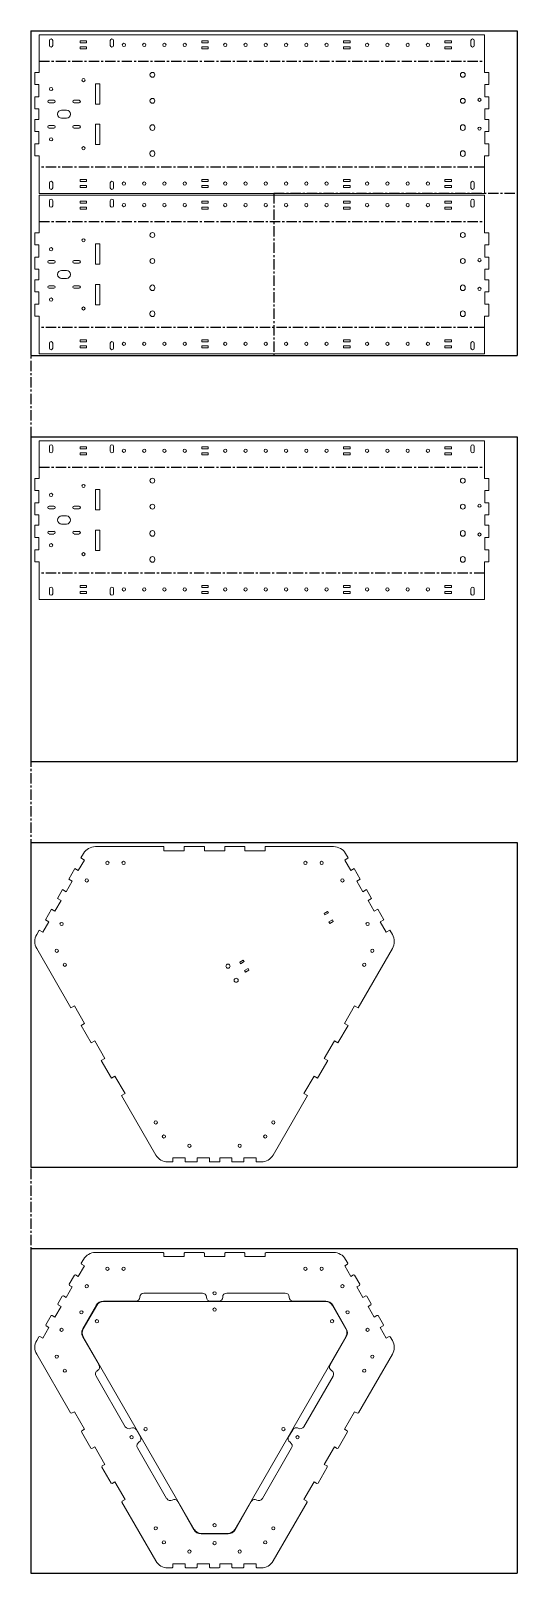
# Model space of a CAD drawing. Header units: millimetres. Extents: x -126 to 474, y -1584 to 2316.
# Drawn here: x -126 to 474, y 416 to 2316 of the extents above; entities that cross this region are included whole.
import ezdxf

# ---------------------------------------------------------------- set-up
doc = ezdxf.new("R2010")
doc.units = ezdxf.units.MM
doc.linetypes.add('CENTERX2', pattern=[20.32, 12.7, -2.54, 2.54, -2.54])

msp = doc.modelspace()

# ---------------------------------------------------------------- linework, layer by layer
at = {"color": 7, "linetype": 'Continuous'}
for p, q in [((-126.4, 2315.8), (473.6, 2315.8)), ((-126.4, 2315.8), (-126.4, 1915.8)), ((473.6, 2315.8), (473.6, 1915.8)), ((-126.4, 1915.8), (473.6, 1915.8)), ((-126.4, 1815.8), (473.6, 1815.8)), ((-126.4, 1815.8), (-126.4, 1415.8)), ((473.6, 1815.8), (473.6, 1415.8)), ((-126.4, 1415.8), (473.6, 1415.8)), ((-126.4, 1315.8), (473.6, 1315.8)), ((-126.4, 1315.8), (-126.4, 915.8)), ((473.6, 1315.8), (473.6, 915.8)), ((-126.4, 915.8), (473.6, 915.8)), ((-126.4, 815.8), (473.6, 815.8)), ((-126.4, 815.8), (-126.4, 415.8)), ((473.6, 815.8), (473.6, 415.8)), ((-126.4, 415.8), (473.6, 415.8))]:
    msp.add_line(p, q, dxfattribs=at)
at = {"color": 7, "linetype": 'CENTERX2'}
for p, q in [((-126.4, 2315.8), (-126.4, 502.4)), ((-115.9, 2278.4), (433.1, 2278.4)), ((433.1, 2147.8), (-115.9, 2147.8)), ((173.6, 2115.8), (173.6, 1915.8)), ((173.6, 2115.8), (473.6, 2115.8)), ((-115.9, 2081), (433.1, 2081)), ((433.1, 1950.4), (-115.9, 1950.4)), ((-115.9, 1778.4), (433.1, 1778.4)), ((433.1, 1647.8), (-115.9, 1647.8))]:
    msp.add_line(p, q, dxfattribs=at)
at = {"color": 7, "linetype": 'Continuous', "lineweight": 15}
for p, q in [((-115.9, 2264.3), (-115.9, 2310.8)), ((-115.9, 2310.8), (433.1, 2310.8)), ((-103.4, 2303.8), (-103.4, 2297.8)), ((-99.4, 2297.8), (-99.4, 2303.8)), ((-65.5, 2301), (-65.5, 2303.5)), ((-57.5, 2303.5), (-65.5, 2303.5)), ((-57.5, 2301), (-65.5, 2301)), ((-57.5, 2301), (-57.5, 2303.5)), ((-28.4, 2303.8), (-28.4, 2297.8)), ((-24.4, 2297.8), (-24.4, 2303.8)), ((84.5, 2303.5), (92.5, 2303.5)), ((84.5, 2301), (84.5, 2303.5)), ((84.5, 2301), (92.5, 2301)), ((92.5, 2301), (92.5, 2303.5)), ((259.5, 2301), (259.5, 2303.5)), ((267.5, 2303.5), (259.5, 2303.5)), ((267.5, 2301), (259.5, 2301)), ((267.5, 2301), (267.5, 2303.5)), ((384.5, 2303.5), (392.5, 2303.5)), ((384.5, 2301), (384.5, 2303.5)), ((384.5, 2301), (392.5, 2301)), ((392.5, 2301), (392.5, 2303.5)), ((416.6, 2303.8), (416.6, 2297.8)), ((420.6, 2297.8), (420.6, 2303.8)), ((433.1, 2310.8), (433.1, 2264.3)), ((-57.5, 2296), (-65.5, 2296)), ((-65.5, 2296), (-65.5, 2293.5)), ((-57.5, 2293.5), (-65.5, 2293.5)), ((-57.5, 2296), (-57.5, 2293.5)), ((84.5, 2296), (92.5, 2296)), ((84.5, 2296), (84.5, 2293.5)), ((84.5, 2293.5), (92.5, 2293.5)), ((92.5, 2296), (92.5, 2293.5)), ((267.5, 2296), (259.5, 2296)), ((259.5, 2296), (259.5, 2293.5)), ((267.5, 2293.5), (259.5, 2293.5)), ((267.5, 2296), (267.5, 2293.5)), ((384.5, 2296), (392.5, 2296)), ((384.5, 2296), (384.5, 2293.5)), ((384.5, 2293.5), (392.5, 2293.5)), ((392.5, 2296), (392.5, 2293.5)), ((-121.4, 2249.5), (-121.4, 2264.3)), ((-115.9, 2264.3), (-121.4, 2264.3)), ((438.6, 2264.3), (433.1, 2264.3)), ((438.6, 2249.5), (438.6, 2264.3)), ((-116.4, 2249.5), (-121.4, 2249.5)), ((-116.4, 2249.5), (-116.4, 2234.3)), ((-46.4, 2250.6), (-46.4, 2225.6)), ((-41.2, 2250.6), (-46.4, 2250.6)), ((-41.2, 2225.6), (-41.2, 2250.6)), ((438.6, 2249.5), (433.6, 2249.5)), ((433.6, 2249.5), (433.6, 2234.3)), ((-121.4, 2219.5), (-121.4, 2234.3)), ((-116.4, 2234.3), (-121.4, 2234.3)), ((-97.9, 2230.2), (-103.9, 2230.2)), ((-103.9, 2226.9), (-97.9, 2226.9)), ((-66.9, 2230.2), (-72.9, 2230.2)), ((-72.9, 2226.9), (-66.9, 2226.9)), ((-46.4, 2225.6), (-41.2, 2225.6)), ((438.6, 2234.3), (433.6, 2234.3)), ((438.6, 2219.5), (438.6, 2234.3)), ((-116.4, 2219.5), (-121.4, 2219.5)), ((-121.4, 2206.6), (-121.4, 2191.8)), ((-116.4, 2206.6), (-121.4, 2206.6)), ((-116.4, 2219.5), (-116.4, 2206.6)), ((-82.4, 2218.1), (-88.4, 2218.1)), ((-82.4, 2208.1), (-88.4, 2208.1)), ((438.6, 2219.5), (433.6, 2219.5)), ((433.6, 2219.5), (433.6, 2206.6)), ((438.6, 2206.6), (433.6, 2206.6)), ((438.6, 2206.6), (438.6, 2191.8)), ((-116.4, 2191.8), (-121.4, 2191.8)), ((-116.4, 2176.6), (-116.4, 2191.8)), ((-103.9, 2199.2), (-97.9, 2199.2)), ((-97.9, 2195.9), (-103.9, 2195.9)), ((-72.9, 2199.2), (-66.9, 2199.2)), ((-66.9, 2195.9), (-72.9, 2195.9)), ((-46.4, 2200.6), (-41.2, 2200.6)), ((-46.4, 2175.6), (-46.4, 2200.6)), ((-41.2, 2200.6), (-41.2, 2175.6)), ((20.6, 2197.1), (20.6, 2196.1)), ((26.6, 2196.1), (26.6, 2197.1)), ((403.6, 2197.1), (403.6, 2196.1)), ((409.6, 2196.1), (409.6, 2197.1)), ((438.6, 2191.8), (433.6, 2191.8)), ((433.6, 2176.6), (433.6, 2191.8)), ((-121.4, 2176.6), (-121.4, 2161.8)), ((-116.4, 2176.6), (-121.4, 2176.6)), ((-41.2, 2175.6), (-46.4, 2175.6)), ((438.6, 2176.6), (433.6, 2176.6)), ((438.6, 2176.6), (438.6, 2161.8)), ((-115.9, 2161.8), (-121.4, 2161.8)), ((-115.9, 2161.8), (-115.9, 2115.4)), ((20.6, 2165.1), (20.6, 2164.1)), ((26.6, 2164.1), (26.6, 2165.1)), ((403.6, 2165.1), (403.6, 2164.1)), ((409.6, 2164.1), (409.6, 2165.1)), ((438.6, 2161.8), (433.1, 2161.8)), ((433.1, 2115.4), (433.1, 2161.8)), ((-103.4, 2122.4), (-103.4, 2128.4)), ((-99.4, 2128.4), (-99.4, 2122.4)), ((-57.5, 2132.6), (-65.5, 2132.6)), ((-65.5, 2130.1), (-65.5, 2132.6)), ((-57.5, 2130.1), (-65.5, 2130.1)), ((-57.5, 2130.1), (-57.5, 2132.6)), ((-28.4, 2122.4), (-28.4, 2128.4)), ((-24.4, 2128.4), (-24.4, 2122.4)), ((84.5, 2132.6), (92.5, 2132.6)), ((84.5, 2130.1), (84.5, 2132.6)), ((84.5, 2130.1), (92.5, 2130.1)), ((92.5, 2130.1), (92.5, 2132.6)), ((267.5, 2132.6), (259.5, 2132.6)), ((259.5, 2130.1), (259.5, 2132.6)), ((267.5, 2130.1), (259.5, 2130.1)), ((267.5, 2130.1), (267.5, 2132.6)), ((384.5, 2132.6), (392.5, 2132.6)), ((384.5, 2130.1), (384.5, 2132.6)), ((384.5, 2130.1), (392.5, 2130.1)), ((392.5, 2130.1), (392.5, 2132.6)), ((416.6, 2122.4), (416.6, 2128.4)), ((420.6, 2128.4), (420.6, 2122.4)), ((-115.9, 2115.4), (433.1, 2115.4)), ((-115.9, 2066.9), (-115.9, 2113.4)), ((-115.9, 2113.4), (433.1, 2113.4)), ((-65.5, 2125.1), (-65.5, 2122.6)), ((-57.5, 2125.1), (-65.5, 2125.1)), ((-57.5, 2122.6), (-65.5, 2122.6)), ((-57.5, 2125.1), (-57.5, 2122.6)), ((84.5, 2125.1), (92.5, 2125.1)), ((84.5, 2125.1), (84.5, 2122.6)), ((84.5, 2122.6), (92.5, 2122.6)), ((92.5, 2125.1), (92.5, 2122.6)), ((267.5, 2125.1), (259.5, 2125.1)), ((259.5, 2125.1), (259.5, 2122.6)), ((267.5, 2122.6), (259.5, 2122.6)), ((267.5, 2125.1), (267.5, 2122.6)), ((384.5, 2125.1), (392.5, 2125.1)), ((384.5, 2125.1), (384.5, 2122.6)), ((384.5, 2122.6), (392.5, 2122.6)), ((392.5, 2125.1), (392.5, 2122.6)), ((433.1, 2113.4), (433.1, 2066.9)), ((-103.4, 2106.4), (-103.4, 2100.4)), ((-99.4, 2100.4), (-99.4, 2106.4)), ((-57.5, 2106.1), (-65.5, 2106.1)), ((-65.5, 2103.6), (-65.5, 2106.1)), ((-57.5, 2103.6), (-65.5, 2103.6)), ((-57.5, 2098.6), (-65.5, 2098.6)), ((-65.5, 2098.6), (-65.5, 2096.1)), ((-57.5, 2096.1), (-65.5, 2096.1)), ((-57.5, 2103.6), (-57.5, 2106.1)), ((-57.5, 2098.6), (-57.5, 2096.1)), ((-28.4, 2106.4), (-28.4, 2100.4)), ((-24.4, 2100.4), (-24.4, 2106.4)), ((84.5, 2106.1), (92.5, 2106.1)), ((84.5, 2103.6), (84.5, 2106.1)), ((84.5, 2103.6), (92.5, 2103.6)), ((84.5, 2098.6), (92.5, 2098.6)), ((84.5, 2098.6), (84.5, 2096.1)), ((84.5, 2096.1), (92.5, 2096.1)), ((92.5, 2103.6), (92.5, 2106.1)), ((92.5, 2098.6), (92.5, 2096.1)), ((259.5, 2103.6), (259.5, 2106.1)), ((267.5, 2106.1), (259.5, 2106.1)), ((267.5, 2103.6), (259.5, 2103.6)), ((259.5, 2098.6), (259.5, 2096.1)), ((267.5, 2098.6), (259.5, 2098.6)), ((267.5, 2096.1), (259.5, 2096.1)), ((267.5, 2103.6), (267.5, 2106.1)), ((267.5, 2098.6), (267.5, 2096.1)), ((384.5, 2106.1), (392.5, 2106.1)), ((384.5, 2103.6), (384.5, 2106.1)), ((384.5, 2103.6), (392.5, 2103.6)), ((384.5, 2098.6), (384.5, 2096.1)), ((384.5, 2098.6), (392.5, 2098.6)), ((384.5, 2096.1), (392.5, 2096.1)), ((392.5, 2103.6), (392.5, 2106.1)), ((392.5, 2098.6), (392.5, 2096.1)), ((416.6, 2106.4), (416.6, 2100.4)), ((420.6, 2100.4), (420.6, 2106.4)), ((-121.4, 2052.1), (-121.4, 2066.9)), ((-115.9, 2066.9), (-121.4, 2066.9)), ((-116.4, 2052.1), (-121.4, 2052.1)), ((-116.4, 2052.1), (-116.4, 2036.9)), ((-46.4, 2053.2), (-46.4, 2028.2)), ((-41.2, 2053.2), (-46.4, 2053.2)), ((-41.2, 2028.2), (-41.2, 2053.2)), ((438.6, 2066.9), (433.1, 2066.9)), ((438.6, 2052.1), (433.6, 2052.1)), ((433.6, 2052.1), (433.6, 2036.9)), ((438.6, 2052.1), (438.6, 2066.9)), ((-121.4, 2022.1), (-121.4, 2036.9)), ((-116.4, 2036.9), (-121.4, 2036.9)), ((438.6, 2036.9), (433.6, 2036.9)), ((438.6, 2022.1), (438.6, 2036.9)), ((-116.4, 2022.1), (-121.4, 2022.1)), ((-116.4, 2022.1), (-116.4, 2009.2)), ((-97.9, 2032.8), (-103.9, 2032.8)), ((-103.9, 2029.6), (-97.9, 2029.6)), ((-82.4, 2020.7), (-88.4, 2020.7)), ((-66.9, 2032.8), (-72.9, 2032.8)), ((-72.9, 2029.6), (-66.9, 2029.6)), ((-46.4, 2028.2), (-41.2, 2028.2)), ((438.6, 2022.1), (433.6, 2022.1)), ((433.6, 2022.1), (433.6, 2009.2)), ((-121.4, 2009.2), (-121.4, 1994.4)), ((-116.4, 2009.2), (-121.4, 2009.2)), ((-103.9, 2001.8), (-97.9, 2001.8)), ((-97.9, 1998.6), (-103.9, 1998.6)), ((-82.4, 2010.7), (-88.4, 2010.7)), ((-72.9, 2001.8), (-66.9, 2001.8)), ((-66.9, 1998.6), (-72.9, 1998.6)), ((-46.4, 2003.2), (-41.2, 2003.2)), ((-46.4, 1978.2), (-46.4, 2003.2)), ((-41.2, 2003.2), (-41.2, 1978.2)), ((20.6, 1999.7), (20.6, 1998.7)), ((26.6, 1998.7), (26.6, 1999.7)), ((403.6, 1999.7), (403.6, 1998.7)), ((409.6, 1998.7), (409.6, 1999.7)), ((438.6, 2009.2), (433.6, 2009.2)), ((438.6, 2009.2), (438.6, 1994.4)), ((-116.4, 1994.4), (-121.4, 1994.4)), ((-121.4, 1979.2), (-121.4, 1964.4)), ((-116.4, 1979.2), (-121.4, 1979.2)), ((-116.4, 1979.2), (-116.4, 1994.4)), ((-41.2, 1978.2), (-46.4, 1978.2)), ((438.6, 1994.4), (433.6, 1994.4)), ((433.6, 1979.2), (433.6, 1994.4)), ((438.6, 1979.2), (433.6, 1979.2)), ((438.6, 1979.2), (438.6, 1964.4)), ((-115.9, 1964.4), (-121.4, 1964.4)), ((-115.9, 1964.4), (-115.9, 1918)), ((20.6, 1967.7), (20.6, 1966.7)), ((26.6, 1966.7), (26.6, 1967.7)), ((403.6, 1967.7), (403.6, 1966.7)), ((409.6, 1966.7), (409.6, 1967.7)), ((438.6, 1964.4), (433.1, 1964.4)), ((433.1, 1918), (433.1, 1964.4)), ((-103.4, 1925), (-103.4, 1931)), ((-99.4, 1931), (-99.4, 1925)), ((-57.5, 1935.2), (-65.5, 1935.2)), ((-65.5, 1932.7), (-65.5, 1935.2)), ((-57.5, 1932.7), (-65.5, 1932.7)), ((-57.5, 1927.7), (-65.5, 1927.7)), ((-65.5, 1927.7), (-65.5, 1925.2)), ((-57.5, 1925.2), (-65.5, 1925.2)), ((-57.5, 1932.7), (-57.5, 1935.2)), ((-57.5, 1927.7), (-57.5, 1925.2)), ((-28.4, 1925), (-28.4, 1931)), ((-24.4, 1931), (-24.4, 1925)), ((84.5, 1935.2), (92.5, 1935.2)), ((84.5, 1932.7), (84.5, 1935.2)), ((84.5, 1932.7), (92.5, 1932.7)), ((84.5, 1927.7), (84.5, 1925.2)), ((84.5, 1927.7), (92.5, 1927.7)), ((84.5, 1925.2), (92.5, 1925.2)), ((92.5, 1932.7), (92.5, 1935.2)), ((92.5, 1927.7), (92.5, 1925.2)), ((267.5, 1935.2), (259.5, 1935.2)), ((259.5, 1932.7), (259.5, 1935.2)), ((267.5, 1932.7), (259.5, 1932.7)), ((267.5, 1927.7), (259.5, 1927.7)), ((259.5, 1927.7), (259.5, 1925.2)), ((267.5, 1925.2), (259.5, 1925.2)), ((267.5, 1932.7), (267.5, 1935.2)), ((267.5, 1927.7), (267.5, 1925.2)), ((384.5, 1935.2), (392.5, 1935.2)), ((384.5, 1932.7), (384.5, 1935.2)), ((384.5, 1932.7), (392.5, 1932.7)), ((384.5, 1927.7), (392.5, 1927.7)), ((384.5, 1927.7), (384.5, 1925.2)), ((384.5, 1925.2), (392.5, 1925.2)), ((392.5, 1932.7), (392.5, 1935.2)), ((392.5, 1927.7), (392.5, 1925.2)), ((416.6, 1925), (416.6, 1931)), ((420.6, 1931), (420.6, 1925)), ((-115.9, 1918), (433.1, 1918)), ((-115.9, 1764.3), (-115.9, 1810.8)), ((-115.9, 1810.8), (433.1, 1810.8)), ((433.1, 1810.8), (433.1, 1764.3)), ((-103.4, 1803.8), (-103.4, 1797.8)), ((-99.4, 1797.8), (-99.4, 1803.8)), ((-65.5, 1801), (-65.5, 1803.5)), ((-57.5, 1803.5), (-65.5, 1803.5)), ((-57.5, 1801), (-65.5, 1801)), ((-57.5, 1796), (-65.5, 1796)), ((-65.5, 1796), (-65.5, 1793.5)), ((-57.5, 1793.5), (-65.5, 1793.5)), ((-57.5, 1801), (-57.5, 1803.5)), ((-57.5, 1796), (-57.5, 1793.5)), ((-28.4, 1803.8), (-28.4, 1797.8)), ((-24.4, 1797.8), (-24.4, 1803.8)), ((84.5, 1803.5), (92.5, 1803.5)), ((84.5, 1801), (84.5, 1803.5)), ((84.5, 1801), (92.5, 1801)), ((84.5, 1796), (92.5, 1796)), ((84.5, 1796), (84.5, 1793.5)), ((84.5, 1793.5), (92.5, 1793.5)), ((92.5, 1801), (92.5, 1803.5)), ((92.5, 1796), (92.5, 1793.5)), ((259.5, 1801), (259.5, 1803.5)), ((267.5, 1803.5), (259.5, 1803.5)), ((267.5, 1801), (259.5, 1801)), ((267.5, 1796), (259.5, 1796)), ((259.5, 1796), (259.5, 1793.5)), ((267.5, 1793.5), (259.5, 1793.5)), ((267.5, 1801), (267.5, 1803.5)), ((267.5, 1796), (267.5, 1793.5)), ((384.5, 1801), (384.5, 1803.5)), ((384.5, 1803.5), (392.5, 1803.5)), ((384.5, 1801), (392.5, 1801)), ((384.5, 1796), (384.5, 1793.5)), ((384.5, 1796), (392.5, 1796)), ((384.5, 1793.5), (392.5, 1793.5)), ((392.5, 1801), (392.5, 1803.5)), ((392.5, 1796), (392.5, 1793.5)), ((416.6, 1803.8), (416.6, 1797.8)), ((420.6, 1797.8), (420.6, 1803.8)), ((-121.4, 1749.5), (-121.4, 1764.3)), ((-115.9, 1764.3), (-121.4, 1764.3)), ((-116.4, 1749.5), (-121.4, 1749.5)), ((-116.4, 1749.5), (-116.4, 1734.3)), ((-46.4, 1750.6), (-46.4, 1725.6)), ((-41.2, 1750.6), (-46.4, 1750.6)), ((-41.2, 1725.6), (-41.2, 1750.6)), ((438.6, 1764.3), (433.1, 1764.3)), ((438.6, 1749.5), (433.6, 1749.5)), ((433.6, 1749.5), (433.6, 1734.3)), ((438.6, 1749.5), (438.6, 1764.3)), ((-121.4, 1719.5), (-121.4, 1734.3)), ((-116.4, 1734.3), (-121.4, 1734.3)), ((-97.9, 1730.2), (-103.9, 1730.2)), ((-66.9, 1730.2), (-72.9, 1730.2)), ((438.6, 1734.3), (433.6, 1734.3)), ((438.6, 1719.5), (438.6, 1734.3)), ((-116.4, 1719.5), (-121.4, 1719.5)), ((-116.4, 1719.5), (-116.4, 1706.6)), ((-103.9, 1726.9), (-97.9, 1726.9)), ((-82.4, 1718.1), (-88.4, 1718.1)), ((-72.9, 1726.9), (-66.9, 1726.9)), ((-46.4, 1725.6), (-41.2, 1725.6)), ((438.6, 1719.5), (433.6, 1719.5)), ((433.6, 1719.5), (433.6, 1706.6)), ((-121.4, 1706.6), (-121.4, 1691.8)), ((-116.4, 1706.6), (-121.4, 1706.6)), ((-116.4, 1691.8), (-121.4, 1691.8)), ((-116.4, 1676.6), (-116.4, 1691.8)), ((-103.9, 1699.2), (-97.9, 1699.2)), ((-97.9, 1695.9), (-103.9, 1695.9)), ((-82.4, 1708.1), (-88.4, 1708.1)), ((-72.9, 1699.2), (-66.9, 1699.2)), ((-66.9, 1695.9), (-72.9, 1695.9)), ((-46.4, 1700.6), (-41.2, 1700.6)), ((-46.4, 1675.6), (-46.4, 1700.6)), ((-41.2, 1700.6), (-41.2, 1675.6)), ((20.6, 1697.1), (20.6, 1696.1)), ((26.6, 1696.1), (26.6, 1697.1)), ((403.6, 1697.1), (403.6, 1696.1)), ((409.6, 1696.1), (409.6, 1697.1)), ((438.6, 1706.6), (433.6, 1706.6)), ((438.6, 1691.8), (433.6, 1691.8)), ((433.6, 1676.6), (433.6, 1691.8)), ((438.6, 1706.6), (438.6, 1691.8)), ((-121.4, 1676.6), (-121.4, 1661.8)), ((-116.4, 1676.6), (-121.4, 1676.6)), ((-41.2, 1675.6), (-46.4, 1675.6)), ((438.6, 1676.6), (433.6, 1676.6)), ((438.6, 1676.6), (438.6, 1661.8)), ((-115.9, 1661.8), (-121.4, 1661.8)), ((-115.9, 1661.8), (-115.9, 1615.4)), ((20.6, 1665.1), (20.6, 1664.1)), ((26.6, 1664.1), (26.6, 1665.1)), ((403.6, 1665.1), (403.6, 1664.1)), ((409.6, 1664.1), (409.6, 1665.1)), ((438.6, 1661.8), (433.1, 1661.8)), ((433.1, 1615.4), (433.1, 1661.8)), ((-115.9, 1615.4), (433.1, 1615.4)), ((-103.4, 1622.4), (-103.4, 1628.4)), ((-99.4, 1628.4), (-99.4, 1622.4)), ((-57.5, 1632.6), (-65.5, 1632.6)), ((-65.5, 1630.1), (-65.5, 1632.6)), ((-57.5, 1630.1), (-65.5, 1630.1)), ((-57.5, 1625.1), (-65.5, 1625.1)), ((-65.5, 1625.1), (-65.5, 1622.6)), ((-57.5, 1622.6), (-65.5, 1622.6)), ((-57.5, 1630.1), (-57.5, 1632.6)), ((-57.5, 1625.1), (-57.5, 1622.6)), ((-28.4, 1622.4), (-28.4, 1628.4)), ((-24.4, 1628.4), (-24.4, 1622.4)), ((84.5, 1632.6), (92.5, 1632.6)), ((84.5, 1630.1), (84.5, 1632.6)), ((84.5, 1630.1), (92.5, 1630.1)), ((84.5, 1625.1), (84.5, 1622.6)), ((84.5, 1625.1), (92.5, 1625.1)), ((84.5, 1622.6), (92.5, 1622.6)), ((92.5, 1630.1), (92.5, 1632.6)), ((92.5, 1625.1), (92.5, 1622.6)), ((267.5, 1632.6), (259.5, 1632.6)), ((259.5, 1630.1), (259.5, 1632.6)), ((267.5, 1630.1), (259.5, 1630.1)), ((259.5, 1625.1), (259.5, 1622.6)), ((267.5, 1625.1), (259.5, 1625.1)), ((267.5, 1622.6), (259.5, 1622.6)), ((267.5, 1630.1), (267.5, 1632.6)), ((267.5, 1625.1), (267.5, 1622.6)), ((384.5, 1632.6), (392.5, 1632.6)), ((384.5, 1630.1), (384.5, 1632.6)), ((384.5, 1630.1), (392.5, 1630.1)), ((384.5, 1625.1), (384.5, 1622.6)), ((384.5, 1625.1), (392.5, 1625.1)), ((384.5, 1622.6), (392.5, 1622.6)), ((392.5, 1630.1), (392.5, 1632.6)), ((392.5, 1625.1), (392.5, 1622.6)), ((416.6, 1622.4), (416.6, 1628.4)), ((420.6, 1628.4), (420.6, 1622.4)), ((-67.8, 1281.3), (-60.3, 1294.3)), ((-64.6, 1296.8), (-61.4, 1302.3)), ((-60.3, 1294.3), (-64.6, 1296.8)), ((-46.7, 1310.8), (37.8, 1310.8)), ((37.8, 1310.8), (37.8, 1305.8)), ((37.8, 1305.8), (62.8, 1305.8)), ((62.8, 1310.8), (87.8, 1310.8)), ((62.8, 1305.8), (62.8, 1310.8)), ((87.8, 1310.8), (87.8, 1305.8)), ((87.8, 1305.8), (112.8, 1305.8)), ((112.8, 1310.8), (112.8, 1305.8)), ((137.8, 1310.8), (112.8, 1310.8)), ((137.8, 1305.8), (137.8, 1310.8)), ((162.8, 1305.8), (137.8, 1305.8)), ((162.8, 1310.8), (162.8, 1305.8)), ((247.2, 1310.8), (162.8, 1310.8)), ((260.8, 1294.3), (265.1, 1296.8)), ((268.3, 1281.3), (260.8, 1294.3)), ((265.1, 1296.8), (261.9, 1302.3)), ((-79.6, 1270.8), (-72.1, 1283.8)), ((-72.1, 1283.8), (-67.8, 1281.3)), ((272.6, 1283.8), (268.3, 1281.3)), ((280.1, 1270.8), (272.6, 1283.8)), ((-93.4, 1246.8), (-87.1, 1257.8)), ((-87.1, 1257.8), (-82.8, 1255.3)), ((-82.8, 1255.3), (-75.3, 1268.3)), ((-75.3, 1268.3), (-79.6, 1270.8)), ((275.8, 1268.3), (280.1, 1270.8)), ((283.3, 1255.3), (275.8, 1268.3)), ((287.6, 1257.8), (283.3, 1255.3)), ((294, 1246.8), (287.6, 1257.8)), ((-89.1, 1244.3), (-96.6, 1231.3)), ((-93.4, 1246.8), (-89.1, 1244.3)), ((294, 1246.8), (289.6, 1244.3)), ((289.6, 1244.3), (297.1, 1231.3)), ((-104.1, 1218.3), (-111.6, 1205.3)), ((-100.9, 1233.8), (-108.4, 1220.8)), ((-108.4, 1220.8), (-104.1, 1218.3)), ((-96.6, 1231.3), (-100.9, 1233.8)), ((239.7, 1230.9), (235.3, 1228.4)), ((235.3, 1228.4), (236.3, 1226.6)), ((236.3, 1226.6), (240.7, 1229.1)), ((240.7, 1229.1), (239.7, 1230.9)), ((245.7, 1220.5), (241.3, 1218)), ((241.3, 1218), (242.3, 1216.2)), ((242.3, 1216.2), (246.7, 1218.7)), ((246.7, 1218.7), (245.7, 1220.5)), ((297.1, 1231.3), (301.5, 1233.8)), ((301.5, 1233.8), (309, 1220.8)), ((309, 1220.8), (304.6, 1218.3)), ((304.6, 1218.3), (312.1, 1205.3)), ((-115.9, 1207.8), (-119.1, 1202.4)), ((-111.6, 1205.3), (-115.9, 1207.8)), ((312.1, 1205.3), (316.5, 1207.8)), ((316.5, 1207.8), (319.6, 1202.4)), ((-119.1, 1185.4), (-76.9, 1112.2)), ((319.6, 1185.4), (277.4, 1112.2)), ((135.7, 1170.9), (131.4, 1168.4)), ((131.4, 1168.4), (132.4, 1166.6)), ((132.4, 1166.6), (136.7, 1169.1)), ((136.7, 1169.1), (135.7, 1170.9)), ((141.7, 1160.5), (137.4, 1158)), ((142.7, 1158.7), (141.7, 1160.5)), ((137.4, 1158), (138.4, 1156.2)), ((138.4, 1156.2), (142.7, 1158.7)), ((-76.9, 1112.2), (-72.6, 1114.7)), ((-72.6, 1114.7), (-60.1, 1093.1)), ((273.1, 1114.7), (260.6, 1093.1)), ((277.4, 1112.2), (273.1, 1114.7)), ((-60.1, 1093.1), (-64.4, 1090.6)), ((-64.4, 1090.6), (-51.9, 1068.9)), ((264.9, 1090.6), (252.4, 1068.9)), ((260.6, 1093.1), (264.9, 1090.6)), ((-51.9, 1068.9), (-47.6, 1071.4)), ((-35.1, 1049.8), (-47.6, 1071.4)), ((235.6, 1049.8), (248.1, 1071.4)), ((252.4, 1068.9), (248.1, 1071.4)), ((-39.4, 1047.3), (-35.1, 1049.8)), ((-26.9, 1025.6), (-39.4, 1047.3)), ((227.4, 1025.6), (239.9, 1047.3)), ((239.9, 1047.3), (235.6, 1049.8)), ((-22.6, 1028.1), (-26.9, 1025.6)), ((-10.1, 1006.5), (-22.6, 1028.1)), ((210.6, 1006.5), (223.1, 1028.1)), ((223.1, 1028.1), (227.4, 1025.6)), ((-14.4, 1004), (-10.1, 1006.5)), ((27.9, 930.8), (-14.4, 1004)), ((172.7, 930.8), (214.9, 1004)), ((214.9, 1004), (210.6, 1006.5)), ((48.9, 922.3), (42.6, 922.3)), ((63.9, 927.3), (48.9, 927.3)), ((48.9, 927.3), (48.9, 922.3)), ((63.9, 922.3), (63.9, 927.3)), ((78.9, 922.3), (63.9, 922.3)), ((93.9, 927.3), (78.9, 927.3)), ((78.9, 927.3), (78.9, 922.3)), ((93.9, 922.3), (93.9, 927.3)), ((106.6, 922.3), (93.9, 922.3)), ((106.6, 927.3), (121.6, 927.3)), ((106.6, 922.3), (106.6, 927.3)), ((121.6, 927.3), (121.6, 922.3)), ((121.6, 922.3), (136.6, 922.3)), ((136.6, 927.3), (151.6, 927.3)), ((136.6, 922.3), (136.6, 927.3)), ((151.6, 927.3), (151.6, 922.3)), ((151.6, 922.3), (157.9, 922.3)), ((-64.1, 797.6), (-61.4, 802.3)), ((-46.7, 810.8), (36.8, 810.8)), ((37.8, 809.8), (36.8, 810.8)), ((37.8, 809.8), (37.8, 805.8)), ((37.8, 805.8), (62.8, 805.8)), ((63.8, 810.8), (62.8, 809.8)), ((62.8, 805.8), (62.8, 809.8)), ((63.8, 810.8), (86.8, 810.8)), ((87.8, 809.8), (86.8, 810.8)), ((87.8, 809.8), (87.8, 805.8)), ((87.8, 805.8), (112.8, 805.8)), ((113.8, 810.8), (112.8, 809.8)), ((112.8, 809.8), (112.8, 805.8)), ((136.8, 810.8), (113.8, 810.8)), ((137.8, 809.8), (136.8, 810.8)), ((137.8, 805.8), (137.8, 809.8)), ((162.8, 805.8), (137.8, 805.8)), ((163.8, 810.8), (162.8, 809.8)), ((162.8, 809.8), (162.8, 805.8)), ((247.2, 810.8), (163.8, 810.8)), ((264.6, 797.6), (261.9, 802.3)), ((-79.1, 771.7), (-72.6, 782.9)), ((-71.2, 783.3), (-72.6, 782.9)), ((-71.2, 783.3), (-67.8, 781.3)), ((-67.8, 781.3), (-60.3, 794.3)), ((-64.1, 797.6), (-63.7, 796.3)), ((-60.3, 794.3), (-63.7, 796.3)), ((260.8, 794.3), (264.2, 796.3)), ((268.3, 781.3), (260.8, 794.3)), ((264.2, 796.3), (264.6, 797.6)), ((271.7, 783.3), (268.3, 781.3)), ((273.1, 782.9), (271.7, 783.3)), ((279.6, 771.7), (273.1, 782.9)), ((-82.8, 755.3), (-75.3, 768.3)), ((-79.1, 771.7), (-78.7, 770.3)), ((-75.3, 768.3), (-78.7, 770.3)), ((13.1, 760.8), (85.3, 760.8)), ((187.4, 760.8), (115.3, 760.8)), ((275.8, 768.3), (279.2, 770.3)), ((283.3, 755.3), (275.8, 768.3)), ((279.2, 770.3), (279.6, 771.7)), ((-89.1, 744.3), (-96.6, 731.3)), ((-92.9, 747.7), (-87.6, 756.9)), ((-92.9, 747.7), (-92.6, 746.3)), ((-92.6, 746.3), (-89.1, 744.3)), ((-86.2, 757.3), (-87.6, 756.9)), ((-86.2, 757.3), (-82.8, 755.3)), ((-45.5, 745.8), (-62.2, 716.9)), ((-61.8, 716.6), (-45.1, 745.5)), ((3.1, 750.8), (-36.9, 750.8)), ((237.4, 750.3), (-36.9, 750.3)), ((105.3, 750.8), (95.3, 750.8)), ((197.4, 750.8), (237.4, 750.8)), ((262.3, 716.6), (245.6, 745.5)), ((246.1, 745.8), (262.8, 716.9)), ((286.7, 757.3), (283.3, 755.3)), ((288.1, 756.9), (286.7, 757.3)), ((293.5, 747.7), (288.1, 756.9)), ((293.1, 746.3), (289.6, 744.3)), ((289.6, 744.3), (297.1, 731.3)), ((293.1, 746.3), (293.5, 747.7)), ((-101.4, 733), (-107.9, 721.7)), ((-100.1, 733.3), (-101.4, 733)), ((-96.6, 731.3), (-100.1, 733.3)), ((297.1, 731.3), (300.6, 733.3)), ((302, 733), (300.6, 733.3)), ((302, 733), (308.5, 721.7)), ((-116.4, 707), (-119.1, 702.4)), ((-115.1, 707.3), (-116.4, 707)), ((-111.6, 705.3), (-115.1, 707.3)), ((-104.1, 718.3), (-111.6, 705.3)), ((-107.9, 721.7), (-107.6, 720.3)), ((-107.6, 720.3), (-104.1, 718.3)), ((-42.2, 672.2), (-62.2, 706.9)), ((-61.8, 707.1), (75.3, 469.6)), ((262.3, 707.1), (125.2, 469.6)), ((242.8, 672.2), (262.8, 706.9)), ((308.1, 720.3), (304.6, 718.3)), ((304.6, 718.3), (312.1, 705.3)), ((308.1, 720.3), (308.5, 721.7)), ((312.1, 705.3), (315.6, 707.3)), ((317, 707), (315.6, 707.3)), ((317, 707), (319.6, 702.4)), ((-119.1, 685.4), (-77.4, 613.1)), ((319.6, 685.4), (277.9, 613.1)), ((-45.9, 658.5), (-9.8, 596.1)), ((246.4, 658.5), (210.3, 596.1)), ((-77.4, 613.1), (-76, 612.7)), ((-76, 612.7), (-72.6, 614.7)), ((-72.6, 614.7), (-60.1, 593.1)), ((273.1, 614.7), (260.6, 593.1)), ((276.5, 612.7), (273.1, 614.7)), ((276.5, 612.7), (277.9, 613.1)), ((-63.5, 591.1), (-63.9, 589.7)), ((-63.9, 589.7), (-52.4, 569.8)), ((-60.1, 593.1), (-63.5, 591.1)), ((8.8, 583.8), (3.8, 592.4)), ((191.7, 583.8), (196.7, 592.4)), ((264.4, 589.7), (252.9, 569.8)), ((260.6, 593.1), (264, 591.1)), ((264.4, 589.7), (264, 591.1)), ((-51, 569.4), (-47.6, 571.4)), ((-47.6, 571.4), (-35.1, 549.8)), ((41.2, 507.6), (5.2, 570.1)), ((159.3, 507.6), (195.3, 570.1)), ((248.1, 571.4), (235.6, 549.8)), ((251.5, 569.4), (248.1, 571.4)), ((-52.4, 569.8), (-51, 569.4)), ((251.5, 569.4), (252.9, 569.8)), ((-38.5, 547.8), (-38.9, 546.4)), ((-27.4, 526.5), (-38.9, 546.4)), ((-38.5, 547.8), (-35.1, 549.8)), ((227.9, 526.5), (239.4, 546.4)), ((239, 547.8), (235.6, 549.8)), ((239.4, 546.4), (239, 547.8)), ((-27.4, 526.5), (-26, 526.1)), ((-22.6, 528.1), (-26, 526.1)), ((-10.1, 506.5), (-22.6, 528.1)), ((210.6, 506.5), (223.1, 528.1)), ((223.1, 528.1), (226.5, 526.1)), ((226.5, 526.1), (227.9, 526.5)), ((-13.5, 504.5), (-13.9, 503.1)), ((27.9, 430.8), (-13.9, 503.1)), ((-13.5, 504.5), (-10.1, 506.5)), ((54.9, 504), (74.9, 469.3)), ((145.6, 504), (125.6, 469.3)), ((172.7, 430.8), (214.4, 503.1)), ((214, 504.5), (210.6, 506.5)), ((214.4, 503.1), (214, 504.5)), ((83.6, 464.8), (117, 464.8)), ((83.6, 464.3), (117, 464.3)), ((47.9, 422.3), (42.6, 422.3)), ((47.9, 422.3), (48.9, 423.3)), ((63.9, 427.3), (48.9, 427.3)), ((48.9, 427.3), (48.9, 423.3)), ((63.9, 423.3), (63.9, 427.3)), ((63.9, 423.3), (64.9, 422.3)), ((77.9, 422.3), (64.9, 422.3)), ((77.9, 422.3), (78.9, 423.3)), ((93.9, 427.3), (78.9, 427.3)), ((78.9, 427.3), (78.9, 423.3)), ((93.9, 423.3), (93.9, 427.3)), ((93.9, 423.3), (94.9, 422.3)), ((105.6, 422.3), (94.9, 422.3)), ((105.6, 422.3), (106.6, 423.3)), ((106.6, 427.3), (121.6, 427.3)), ((106.6, 423.3), (106.6, 427.3)), ((121.6, 427.3), (121.6, 423.3)), ((121.6, 423.3), (122.6, 422.3)), ((122.6, 422.3), (135.6, 422.3)), ((135.6, 422.3), (136.6, 423.3)), ((136.6, 427.3), (151.6, 427.3)), ((136.6, 423.3), (136.6, 427.3)), ((151.6, 427.3), (151.6, 423.3)), ((151.6, 423.3), (152.6, 422.3)), ((152.6, 422.3), (157.9, 422.3))]:
    msp.add_line(p, q, dxfattribs=at)
for centre, radius in [((-11.5, 2298.5), 2), ((13.5, 2298.5), 2), ((38.5, 2298.5), 2), ((63.5, 2298.5), 2), ((113.5, 2298.5), 2), ((138.5, 2298.5), 2), ((163.5, 2298.5), 2), ((188.5, 2298.5), 2), ((213.5, 2298.5), 2), ((238.5, 2298.5), 2), ((288.5, 2298.5), 2), ((313.5, 2298.5), 2), ((338.5, 2298.5), 2), ((363.5, 2298.5), 2), ((23.6, 2261.6), 3), ((406.6, 2261.6), 3), ((-101.4, 2244.1), 2), ((-61.4, 2255.1), 2), ((23.6, 2229.6), 3), ((406.6, 2229.6), 3), ((427.1, 2230.8), 2), ((427.1, 2195.3), 2), ((-101.4, 2182.1), 2), ((-61.4, 2171.1), 2), ((-11.5, 2127.6), 2), ((13.5, 2127.6), 2), ((38.5, 2127.6), 2), ((63.5, 2127.6), 2), ((113.5, 2127.6), 2), ((138.5, 2127.6), 2), ((163.5, 2127.6), 2), ((188.5, 2127.6), 2), ((213.5, 2127.6), 2), ((238.5, 2127.6), 2), ((288.5, 2127.6), 2), ((313.5, 2127.6), 2), ((338.5, 2127.6), 2), ((363.5, 2127.6), 2), ((-11.5, 2101.1), 2), ((13.5, 2101.1), 2), ((38.5, 2101.1), 2), ((63.5, 2101.1), 2), ((113.5, 2101.1), 2), ((138.5, 2101.1), 2), ((163.5, 2101.1), 2), ((188.5, 2101.1), 2), ((213.5, 2101.1), 2), ((238.5, 2101.1), 2), ((288.5, 2101.1), 2), ((313.5, 2101.1), 2), ((338.5, 2101.1), 2), ((363.5, 2101.1), 2), ((-61.4, 2057.7), 2), ((23.6, 2064.2), 3), ((406.6, 2064.2), 3), ((-101.4, 2046.7), 2), ((23.6, 2032.2), 3), ((406.6, 2032.2), 3), ((427.1, 2033.4), 2), ((427.1, 1997.9), 2), ((-101.4, 1984.7), 2), ((-61.4, 1973.7), 2), ((-11.5, 1930.2), 2), ((13.5, 1930.2), 2), ((38.5, 1930.2), 2), ((63.5, 1930.2), 2), ((113.5, 1930.2), 2), ((138.5, 1930.2), 2), ((163.5, 1930.2), 2), ((188.5, 1930.2), 2), ((213.5, 1930.2), 2), ((238.5, 1930.2), 2), ((288.5, 1930.2), 2), ((313.5, 1930.2), 2), ((338.5, 1930.2), 2), ((363.5, 1930.2), 2), ((-11.5, 1798.5), 2), ((13.5, 1798.5), 2), ((38.5, 1798.5), 2), ((63.5, 1798.5), 2), ((113.5, 1798.5), 2), ((138.5, 1798.5), 2), ((163.5, 1798.5), 2), ((188.5, 1798.5), 2), ((213.5, 1798.5), 2), ((238.5, 1798.5), 2), ((288.5, 1798.5), 2), ((313.5, 1798.5), 2), ((338.5, 1798.5), 2), ((363.5, 1798.5), 2), ((-61.4, 1755.1), 2), ((23.6, 1761.6), 3), ((406.6, 1761.6), 3), ((-101.4, 1744.1), 2), ((23.6, 1729.6), 3), ((406.6, 1729.6), 3), ((427.1, 1730.8), 2), ((427.1, 1695.3), 2), ((-101.4, 1682.1), 2), ((-61.4, 1671.1), 2), ((-11.5, 1627.6), 2), ((13.5, 1627.6), 2), ((38.5, 1627.6), 2), ((63.5, 1627.6), 2), ((113.5, 1627.6), 2), ((138.5, 1627.6), 2), ((163.5, 1627.6), 2), ((188.5, 1627.6), 2), ((213.5, 1627.6), 2), ((238.5, 1627.6), 2), ((288.5, 1627.6), 2), ((313.5, 1627.6), 2), ((338.5, 1627.6), 2), ((363.5, 1627.6), 2), ((-31.9, 1290.8), 2), ((-11.9, 1290.8), 2), ((212.4, 1290.8), 2), ((232.4, 1290.8), 2), ((-57.4, 1269.2), 2), ((258, 1269.2), 2), ((-88.4, 1215.5), 2), ((289, 1215.5), 2), ((-94.4, 1182.5), 2), ((294.9, 1182.5), 2), ((-84.4, 1165.2), 2), ((116.9, 1163.5), 2.5), ((284.9, 1165.2), 2), ((126.9, 1146.2), 2.5), ((27.8, 971), 2), ((172.8, 971), 2), ((37.8, 953.7), 2), ((162.8, 953.7), 2), ((69.3, 942.3), 2), ((131.3, 942.3), 2), ((-31.9, 790.8), 2), ((-11.9, 790.8), 2), ((212.4, 790.8), 2), ((232.4, 790.8), 2), ((-57.4, 769.2), 2), ((100.3, 760.5), 2), ((258, 769.2), 2), ((100.3, 740.5), 2), ((-63.9, 737.1), 2), ((-44.8, 726.1), 2), ((245.3, 726.1), 2), ((264.4, 737.1), 2), ((-88.4, 715.5), 2), ((289, 715.5), 2), ((-94.4, 682.5), 2), ((294.9, 682.5), 2), ((-84.4, 665.2), 2), ((284.9, 665.2), 2), ((15.2, 593.2), 2), ((185.3, 593.2), 2), ((-2.1, 583.2), 2), ((202.6, 583.2), 2), ((100.3, 474.8), 2), ((27.8, 471), 2), ((172.8, 471), 2), ((37.8, 453.7), 2), ((69.3, 442.3), 2), ((100.3, 452.8), 2), ((131.3, 442.3), 2), ((162.8, 453.7), 2)]:
    msp.add_circle(centre, radius, dxfattribs=at)
for centre, radius, start, end in [((-101.4, 2303.8), 2, 0, 180), ((-26.4, 2303.8), 2, 0, 180), ((418.6, 2303.8), 2, 0, 180), ((-101.4, 2297.8), 2, 180, 0), ((-26.4, 2297.8), 2, 180, 0), ((418.6, 2297.8), 2, 180, 0), ((-103.9, 2228.6), 1.63, 90, 270), ((-97.9, 2228.6), 1.63, 270, 90), ((-72.9, 2228.6), 1.63, 90, 270), ((-66.9, 2228.6), 1.63, 270, 90), ((-88.4, 2213.1), 5, 90, 270), ((-82.4, 2213.1), 5, 270, 90), ((-103.9, 2197.6), 1.62, 90, 270), ((-97.9, 2197.6), 1.62, 270, 90), ((-72.9, 2197.6), 1.62, 90, 270), ((-66.9, 2197.6), 1.62, 270, 90), ((23.6, 2197.1), 3, 0, 180), ((23.6, 2196.1), 3, 180, 0), ((406.6, 2197.1), 3, 0, 180), ((406.6, 2196.1), 3, 180, 0), ((23.6, 2165.1), 3, 0, 180), ((406.6, 2165.1), 3, 0, 180), ((23.6, 2164.1), 3, 180, 0), ((406.6, 2164.1), 3, 180, 0), ((-101.4, 2128.4), 2, 0, 180), ((-26.4, 2128.4), 2, 0, 180), ((418.6, 2128.4), 2, 0, 180), ((-101.4, 2122.4), 2, 180, 0), ((-26.4, 2122.4), 2, 180, 0), ((418.6, 2122.4), 2, 180, 0), ((-101.4, 2106.4), 2, 0, 180), ((-101.4, 2100.4), 2, 180, 0), ((-26.4, 2106.4), 2, 0, 180), ((-26.4, 2100.4), 2, 180, 0), ((418.6, 2106.4), 2, 0, 180), ((418.6, 2100.4), 2, 180, 0), ((-103.9, 2031.2), 1.63, 90, 270), ((-97.9, 2031.2), 1.63, 270, 90), ((-88.4, 2015.7), 5, 90, 270), ((-82.4, 2015.7), 5, 270, 90), ((-72.9, 2031.2), 1.63, 90, 270), ((-66.9, 2031.2), 1.63, 270, 90), ((-103.9, 2000.2), 1.62, 90, 270), ((-97.9, 2000.2), 1.62, 270, 90), ((-72.9, 2000.2), 1.63, 90, 270), ((-66.9, 2000.2), 1.62, 270, 90), ((23.6, 1999.7), 3, 0, 180), ((23.6, 1998.7), 3, 180, 0), ((406.6, 1999.7), 3, 0, 180), ((406.6, 1998.7), 3, 180, 0), ((23.6, 1967.7), 3, 0, 180), ((23.6, 1966.7), 3, 180, 0), ((406.6, 1967.7), 3, 0, 180), ((406.6, 1966.7), 3, 180, 0), ((-101.4, 1931), 2, 0, 180), ((-101.4, 1925), 2, 180, 0), ((-26.4, 1931), 2, 0, 180), ((-26.4, 1925), 2, 180, 0), ((418.6, 1931), 2, 0, 180), ((418.6, 1925), 2, 180, 0), ((-101.4, 1803.8), 2, 0, 180), ((-26.4, 1803.8), 2, 0, 180), ((418.6, 1803.8), 2, 0, 180), ((-101.4, 1797.8), 2, 180, 0), ((-26.4, 1797.8), 2, 180, 0), ((418.6, 1797.8), 2, 180, 0), ((-103.9, 1728.6), 1.62, 90, 270), ((-97.9, 1728.6), 1.62, 270, 90), ((-72.9, 1728.6), 1.62, 90, 270), ((-66.9, 1728.6), 1.62, 270, 90), ((-88.4, 1713.1), 5, 90, 270), ((-82.4, 1713.1), 5, 270, 90), ((-103.9, 1697.6), 1.62, 90, 270), ((-97.9, 1697.6), 1.62, 270, 90), ((-72.9, 1697.6), 1.62, 90, 270), ((-66.9, 1697.6), 1.62, 270, 90), ((23.6, 1697.1), 3, 0, 180), ((23.6, 1696.1), 3, 180, 0), ((406.6, 1697.1), 3, 0, 180), ((406.6, 1696.1), 3, 180, 0), ((23.6, 1665.1), 3, 0, 180), ((23.6, 1664.1), 3, 180, 0), ((406.6, 1665.1), 3, 0, 180), ((406.6, 1664.1), 3, 180, 0), ((-101.4, 1628.4), 2, 0, 180), ((-101.4, 1622.4), 2, 180, 0), ((-26.4, 1628.4), 2, 0, 180), ((-26.4, 1622.4), 2, 180, 0), ((418.6, 1628.4), 2, 0, 180), ((418.6, 1622.4), 2, 180, 0), ((-46.7, 1293.8), 17, 90, 150), ((247.2, 1293.8), 17, 30, 90), ((-104.4, 1193.9), 17, 150, 210), ((304.9, 1193.9), 17, 330, 30), ((42.6, 939.3), 17, 210, 270), ((157.9, 939.3), 17, 270, 330), ((-46.7, 793.8), 17, 90, 150), ((247.2, 793.8), 17, 30, 90), ((13.1, 755.8), 5, 90, 180), ((85.3, 755.8), 5, 0, 90), ((115.3, 755.8), 5, 90, 180), ((187.4, 755.8), 5, 0, 90), ((-36.9, 740.8), 10, 90, 150), ((-36.9, 740.8), 9.5, 90, 150), ((3.1, 755.8), 5, 270, 0), ((95.3, 755.8), 5, 180, 270), ((105.3, 755.8), 5, 270, 0), ((197.4, 755.8), 5, 180, 270), ((237.4, 740.8), 10, 30, 90), ((237.4, 740.8), 9.5, 30, 90), ((-53.6, 711.9), 10, 150, 210), ((-53.6, 711.9), 9.5, 150, 210), ((254.1, 711.9), 9.5, 330, 30), ((254.1, 711.9), 10, 330, 30), ((-104.4, 693.9), 17, 150, 210), ((304.9, 693.9), 17, 330, 30), ((-41.6, 661), 5, 120, 210), ((-46.6, 669.7), 5, 300, 30), ((247.1, 669.7), 5, 150, 240), ((242.1, 661), 5, 330, 60), ((-5.5, 598.6), 5, 210, 300), ((-0.5, 589.9), 5, 30, 120), ((201, 589.9), 5, 60, 150), ((206, 598.6), 5, 240, 330), ((9.5, 572.6), 5, 120, 210), ((4.5, 581.3), 5, 300, 30), ((196, 581.3), 5, 150, 240), ((191, 572.6), 5, 330, 60), ((45.6, 510.1), 5, 210, 300), ((50.6, 501.5), 5, 30, 120), ((149.9, 501.5), 5, 60, 150), ((154.9, 510.1), 5, 240, 330), ((83.6, 474.3), 10, 210, 270), ((83.6, 474.3), 9.5, 210, 270), ((117, 474.3), 9.5, 270, 330), ((117, 474.3), 10, 270, 330), ((42.6, 439.3), 17, 210, 270), ((157.9, 439.3), 17, 270, 330)]:
    msp.add_arc(centre, radius, start, end, dxfattribs=at)

doc.saveas('drawing.dxf')
